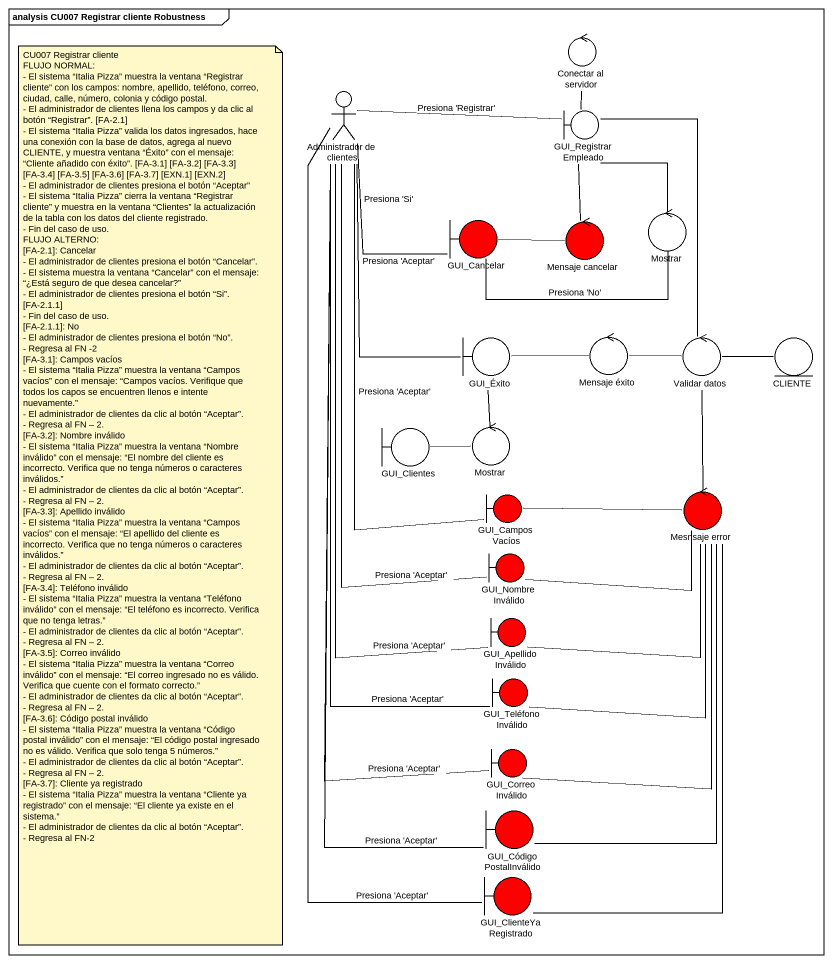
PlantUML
@startuml
mainframe analysis CU007 Registrar cliente Robustness
control "Conectar al servidor" as Conectar_al_servidor
actor "Administrador de clientes" as Administrador_de_clientes
boundary GUI_RegistrarEmpleado
boundary GUI_Cancelar #FF0000
control "Mensaje cancelar" as Mensaje_cancelar #FF0000
control Mostrar
boundary GUI_Éxito
control "Mensaje éxito" as Mensaje_éxito
control "Validar datos" as Validar_datos
entity CLIENTE
boundary GUI_Clientes
control "Mostrar" as Mostrar_2
boundary GUI_CamposVacíos #FF0000
control "Mesnsaje error" as Mesnsaje_error #FF0000
boundary GUI_NombreInválido #FF0000
boundary GUI_ApellidoInválido #FF0000
boundary GUI_TeléfonoInválido #FF0000
boundary GUI_CorreoInválido #FF0000
boundary GUI_CódigoPostalInválido #FF0000
boundary GUI_ClienteYaRegistrado #FF0000
Administrador_de_clientes -right- GUI_RegistrarEmpleado : Presiona 'Registrar'
Administrador_de_clientes -- GUI_Cancelar : Presiona 'Si'
Administrador_de_clientes -- GUI_Éxito : Presiona 'Aceptar'
Administrador_de_clientes -- GUI_CamposVacíos : Presiona 'Aceptar'
Administrador_de_clientes -- GUI_NombreInválido : Presiona 'Aceptar'
Administrador_de_clientes -- GUI_ApellidoInválido : Presiona 'Aceptar'
Administrador_de_clientes -- GUI_TeléfonoInválido : Presiona 'Aceptar'
Administrador_de_clientes -- GUI_CorreoInválido : Presiona 'Aceptar'
Administrador_de_clientes -- GUI_CódigoPostalInválido : Presiona 'Aceptar'
Administrador_de_clientes -- GUI_ClienteYaRegistrado : Presiona 'Aceptar'
GUI_RegistrarEmpleado -up- Conectar_al_servidor
GUI_RegistrarEmpleado -- Mensaje_cancelar
GUI_RegistrarEmpleado -- Mostrar
GUI_RegistrarEmpleado -- Validar_datos
GUI_Cancelar -right- Mensaje_cancelar
GUI_Cancelar -right- Mostrar : Presiona 'No'
GUI_Éxito -- Mostrar_2
Mensaje_éxito -left- GUI_Éxito
Validar_datos -left- Mensaje_éxito
Validar_datos -right- CLIENTE
Validar_datos -- Mesnsaje_error
Mostrar_2 -left- GUI_Clientes
Mesnsaje_error -left- GUI_CamposVacíos
Mesnsaje_error -left- GUI_NombreInválido
Mesnsaje_error -- GUI_ApellidoInválido
Mesnsaje_error -- GUI_TeléfonoInválido
Mesnsaje_error -- GUI_CorreoInválido
Mesnsaje_error -- GUI_CódigoPostalInválido
Mesnsaje_error -- GUI_ClienteYaRegistrado
note as N1
  CU007 Registrar cliente
  FLUJO NORMAL:
  - El sistema “Italia Pizza” muestra la ventana “Registrar cliente” con los campos: nombre, apellido, teléfono, correo, ciudad, calle, número, colonia y código postal.
  - El administrador de clientes llena los campos y da clic al botón “Registrar”. [FA-2.1]
  - El sistema “Italia Pizza” valida los datos ingresados, hace una conexión con la base de datos, agrega al nuevo CLIENTE, y muestra ventana “Éxito” con el mensaje: “Cliente añadido con éxito”. [FA-3.1] [FA-3.2] [FA-3.3] [FA-3.4] [FA-3.5] [FA-3.6] [FA-3.7] [EXN.1] [EXN.2]
  - El administrador de clientes presiona el botón “Aceptar”
  - El sistema “Italia Pizza” cierra la ventana “Registrar cliente” y muestra en la ventana “Clientes” la actualización de la tabla con los datos del cliente registrado.
  - Fin del caso de uso.
  FLUJO ALTERNO:
  [FA-2.1]: Cancelar
  - El administrador de clientes presiona el botón “Cancelar”.
  - El sistema muestra la ventana “Cancelar” con el mensaje: “¿Está seguro de que desea cancelar?”
  - El administrador de clientes presiona el botón “Si”. [FA-2.1.1]
  - Fin del caso de uso.
  [FA-2.1.1]: No
  - El administrador de clientes presiona el botón “No”.
  - Regresa al FN -2
  [FA-3.1]: Campos vacíos
  - El sistema “Italia Pizza” muestra la ventana “Campos vacíos” con el mensaje: “Campos vacíos. Verifique que todos los capos se encuentren llenos e intente nuevamente.”
  - El administrador de clientes da clic al botón “Aceptar”.
  - Regresa al FN – 2.
  [FA-3.2]: Nombre inválido
  - El sistema “Italia Pizza” muestra la ventana “Nombre inválido” con el mensaje: “El nombre del cliente es incorrecto. Verifica que no tenga números o caracteres inválidos.”
  - El administrador de clientes da clic al botón “Aceptar”.
  - Regresa al FN – 2.
  [FA-3.3]: Apellido inválido
  - El sistema “Italia Pizza” muestra la ventana “Campos vacíos” con el mensaje: “El apellido del cliente es incorrecto. Verifica que no tenga números o caracteres inválidos.”
  - El administrador de clientes da clic al botón “Aceptar”.
  - Regresa al FN – 2.
  [FA-3.4]: Teléfono inválido
  - El sistema “Italia Pizza” muestra la ventana “Teléfono inválido” con el mensaje: “El teléfono es incorrecto. Verifica que no tenga letras.”
  - El administrador de clientes da clic al botón “Aceptar”.
  - Regresa al FN – 2.
  [FA-3.5]: Correo inválido
  - El sistema “Italia Pizza” muestra la ventana “Correo inválido” con el mensaje: “El correo ingresado no es válido. Verifica que cuente con el formato correcto.”
  - El administrador de clientes da clic al botón “Aceptar”.
  - Regresa al FN – 2.
  [FA-3.6]: Código postal inválido
  - El sistema “Italia Pizza” muestra la ventana “Código postal inválido” con el mensaje: “El código postal ingresado no es válido. Verifica que solo tenga 5 números.”
  - El administrador de clientes da clic al botón “Aceptar”.
  - Regresa al FN – 2.
  [FA-3.7]: Cliente ya registrado
  - El sistema “Italia Pizza” muestra la ventana “Cliente ya registrado” con el mensaje: “El cliente ya existe en el sistema.”
  - El administrador de clientes da clic al botón “Aceptar”.
  - Regresa al FN-2
end note
@enduml
